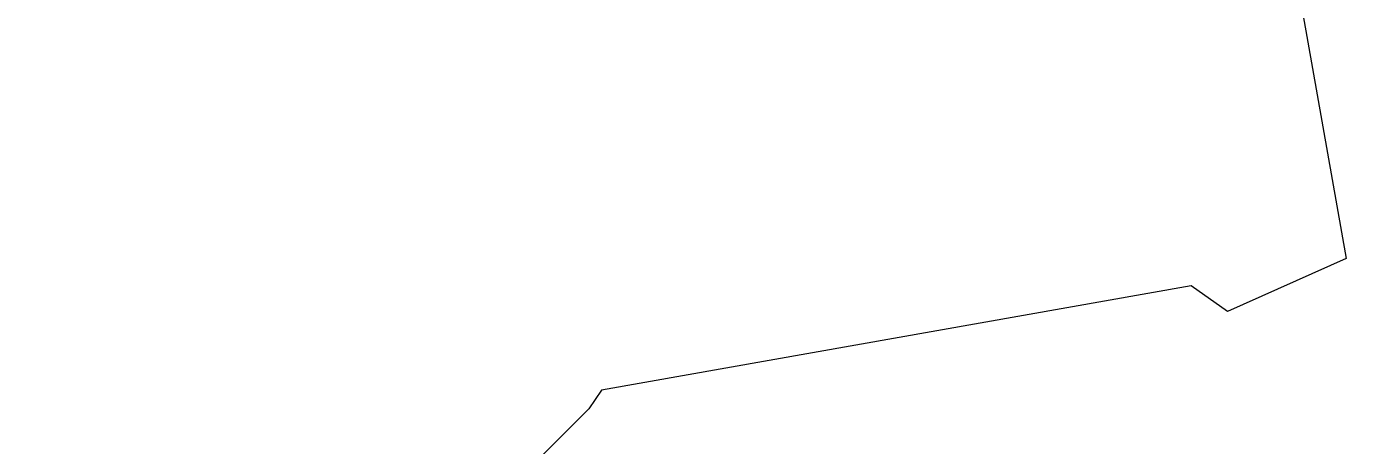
# Model space of a CAD drawing. Header units: millimetres. Extents: x -8417289 to 9420486, y 0 to 166066.
# Drawn here: x -194448.43 to -194438.06, y 106391.44 to 106394.68 of the extents above; entities that cross this region are included whole.
import ezdxf
from ezdxf import colors
from ezdxf.entities.mleader import LeaderData, LeaderLine
from ezdxf.math import Vec2, Vec3

# ---------------------------------------------------------------- set-up
doc = ezdxf.new("R2010")
doc.units = ezdxf.units.MM
doc.header["$MEASUREMENT"] = 0
doc.layers.get('0').update_dxf_attribs({"color": 250, "lineweight": 9})
for name, color, linetype, lineweight in [('_АР ТЕКСТ', 250, 'Continuous', 25), ('АР_Размеры', 175, 'Continuous', 9), ('АР_Сущ Несущая стена', 216, 'Continuous', 30)]:
    doc.layers.add(name, color=color, linetype=linetype, lineweight=lineweight)
doc.styles.add('ISOCPEUR', font='isocpeur.TTF')

# ---------------------------------------------------------------- blocks, each defined once
blk = doc.blocks.new('_DotSmall')
at = {"color": 0, "linetype": 'ByBlock', "const_width": 0.5}
blk.add_lwpolyline([(-0.0625, 0, 1), (0.0625, 0, 1)], format="xyb", close=True, dxfattribs=at)

msp = doc.modelspace()

# ---------------------------------------------------------------- linework, layer by layer
at = {"layer": 'АР_Размеры', "color": 5, "lineweight": 0, "ltscale": 100, "transparency": 33554687}
msp.add_lwpolyline([(-194458.391, 106363.185), (-194463.583, 106392.478), (-194462.793, 106393.609), (-194440.053, 106397.639), (-194438.923, 106396.849), (-194438.22, 106392.887), (-194439.138, 106392.477), (-194439.421, 106392.674), (-194443.983, 106391.866), (-194444.082, 106391.724), (-194446.185, 106389.618), (-194446.572, 106388.311), (-194445.53, 106382.429)], dxfattribs=at)
msp.add_lwpolyline([(-194458.391, 106363.185), (-194463.583, 106392.478), (-194462.793, 106393.609), (-194440.053, 106397.639), (-194438.923, 106396.849), (-194438.22, 106392.887), (-194439.138, 106392.477), (-194439.421, 106392.674), (-194443.983, 106391.866), (-194444.082, 106391.724), (-194446.185, 106389.618), (-194446.572, 106388.311), (-194445.53, 106382.429)], dxfattribs=at)
msp.add_lwpolyline([(-194458.391, 106363.185), (-194463.583, 106392.478), (-194462.793, 106393.609), (-194440.053, 106397.639), (-194438.923, 106396.849), (-194438.22, 106392.887), (-194439.138, 106392.477), (-194439.421, 106392.674), (-194443.983, 106391.866), (-194444.082, 106391.724), (-194446.185, 106389.618), (-194446.572, 106388.311), (-194445.53, 106382.429)], dxfattribs=at)
msp.add_lwpolyline([(-194458.391, 106363.185), (-194463.583, 106392.478), (-194462.793, 106393.609), (-194440.053, 106397.639), (-194438.923, 106396.849), (-194438.22, 106392.887), (-194439.138, 106392.477), (-194439.421, 106392.674), (-194443.983, 106391.866), (-194444.082, 106391.724), (-194446.185, 106389.618), (-194446.572, 106388.311), (-194445.53, 106382.429)], dxfattribs=at)
msp.add_lwpolyline([(-194458.391, 106363.185), (-194463.583, 106392.478), (-194462.793, 106393.609), (-194440.053, 106397.639), (-194438.923, 106396.849), (-194438.22, 106392.887), (-194439.138, 106392.477), (-194439.421, 106392.674), (-194443.983, 106391.866), (-194444.082, 106391.724), (-194446.185, 106389.618), (-194446.572, 106388.311), (-194445.53, 106382.429)], dxfattribs=at)
msp.add_lwpolyline([(-194458.391, 106363.185), (-194463.583, 106392.478), (-194462.793, 106393.609), (-194440.053, 106397.639), (-194438.923, 106396.849), (-194438.22, 106392.887), (-194439.138, 106392.477), (-194439.421, 106392.674), (-194443.983, 106391.866), (-194444.082, 106391.724), (-194446.185, 106389.618), (-194446.572, 106388.311), (-194445.53, 106382.429)], dxfattribs=at)
msp.add_lwpolyline([(-194458.391, 106363.185), (-194463.583, 106392.478), (-194462.793, 106393.609), (-194440.053, 106397.639), (-194438.923, 106396.849), (-194438.22, 106392.887), (-194439.138, 106392.477), (-194439.421, 106392.674), (-194443.983, 106391.866), (-194444.082, 106391.724), (-194446.185, 106389.618), (-194446.572, 106388.311), (-194445.53, 106382.429)], dxfattribs=at)
msp.add_lwpolyline([(-194458.391, 106363.185), (-194463.583, 106392.478), (-194462.793, 106393.609), (-194440.053, 106397.639), (-194438.923, 106396.849), (-194438.22, 106392.887), (-194439.138, 106392.477), (-194439.421, 106392.674), (-194443.983, 106391.866), (-194444.082, 106391.724), (-194446.185, 106389.618), (-194446.572, 106388.311), (-194445.53, 106382.429)], dxfattribs=at)
msp.add_lwpolyline([(-194458.391, 106363.185), (-194463.583, 106392.478), (-194462.793, 106393.609), (-194440.053, 106397.639), (-194438.923, 106396.849), (-194438.22, 106392.887), (-194439.138, 106392.477), (-194439.421, 106392.674), (-194443.983, 106391.866), (-194444.082, 106391.724), (-194446.185, 106389.618), (-194446.572, 106388.311), (-194445.53, 106382.429)], dxfattribs=at)
msp.add_lwpolyline([(-194458.391, 106363.185), (-194463.583, 106392.478), (-194462.793, 106393.609), (-194440.053, 106397.639), (-194438.923, 106396.849), (-194438.22, 106392.887), (-194439.138, 106392.477), (-194439.421, 106392.674), (-194443.983, 106391.866), (-194444.082, 106391.724), (-194446.185, 106389.618), (-194446.572, 106388.311), (-194445.53, 106382.429)], dxfattribs=at)
msp.add_lwpolyline([(-194458.391, 106363.185), (-194463.583, 106392.478), (-194462.793, 106393.609), (-194440.053, 106397.639), (-194438.923, 106396.849), (-194438.22, 106392.887), (-194439.138, 106392.477), (-194439.421, 106392.674), (-194443.983, 106391.866), (-194444.082, 106391.724), (-194446.185, 106389.618), (-194446.572, 106388.311), (-194445.53, 106382.429)], dxfattribs=at)
msp.add_lwpolyline([(-194458.391, 106363.185), (-194463.583, 106392.478), (-194462.793, 106393.609), (-194440.053, 106397.639), (-194438.923, 106396.849), (-194438.22, 106392.887), (-194439.138, 106392.477), (-194439.421, 106392.674), (-194443.983, 106391.866), (-194444.082, 106391.724), (-194446.185, 106389.618), (-194446.572, 106388.311), (-194445.53, 106382.429)], dxfattribs=at)
msp.add_lwpolyline([(-194458.391, 106363.185), (-194463.583, 106392.478), (-194462.793, 106393.609), (-194440.053, 106397.639), (-194438.923, 106396.849), (-194438.22, 106392.887), (-194439.138, 106392.477), (-194439.421, 106392.674), (-194443.983, 106391.866), (-194444.082, 106391.724), (-194446.185, 106389.618), (-194446.572, 106388.311), (-194445.53, 106382.429)], dxfattribs=at)
msp.add_lwpolyline([(-194458.391, 106363.185), (-194463.583, 106392.478), (-194462.793, 106393.609), (-194440.053, 106397.639), (-194438.923, 106396.849), (-194438.22, 106392.887), (-194439.138, 106392.477), (-194439.421, 106392.674), (-194443.983, 106391.866), (-194444.082, 106391.724), (-194446.185, 106389.618), (-194446.572, 106388.311), (-194445.53, 106382.429)], dxfattribs=at)
msp.add_lwpolyline([(-194458.391, 106363.185), (-194463.583, 106392.478), (-194462.793, 106393.609), (-194440.053, 106397.639), (-194438.923, 106396.849), (-194438.22, 106392.887), (-194439.138, 106392.477), (-194439.421, 106392.674), (-194443.983, 106391.866), (-194444.082, 106391.724), (-194446.185, 106389.618), (-194446.572, 106388.311), (-194445.53, 106382.429)], dxfattribs=at)
msp.add_lwpolyline([(-194458.391, 106363.185), (-194463.583, 106392.478), (-194462.793, 106393.609), (-194440.053, 106397.639), (-194438.923, 106396.849), (-194438.22, 106392.887), (-194439.138, 106392.477), (-194439.421, 106392.674), (-194443.983, 106391.866), (-194444.082, 106391.724), (-194446.185, 106389.618), (-194446.572, 106388.311), (-194445.53, 106382.429)], dxfattribs=at)
msp.add_lwpolyline([(-194458.391, 106363.185), (-194463.583, 106392.478), (-194462.793, 106393.609), (-194440.053, 106397.639), (-194438.923, 106396.849), (-194438.22, 106392.887), (-194439.138, 106392.477), (-194439.421, 106392.674), (-194443.983, 106391.866), (-194444.082, 106391.724), (-194446.185, 106389.618), (-194446.572, 106388.311), (-194445.53, 106382.429)], dxfattribs=at)
msp.add_lwpolyline([(-194458.391, 106363.185), (-194463.583, 106392.478), (-194462.793, 106393.609), (-194440.053, 106397.639), (-194438.923, 106396.849), (-194438.22, 106392.887), (-194439.138, 106392.477), (-194439.421, 106392.674), (-194443.983, 106391.866), (-194444.082, 106391.724), (-194446.185, 106389.618), (-194446.572, 106388.311), (-194445.53, 106382.429)], dxfattribs=at)
msp.add_lwpolyline([(-194458.391, 106363.185), (-194463.583, 106392.478), (-194462.793, 106393.609), (-194440.053, 106397.639), (-194438.923, 106396.849), (-194438.22, 106392.887), (-194439.138, 106392.477), (-194439.421, 106392.674), (-194443.983, 106391.866), (-194444.082, 106391.724), (-194446.185, 106389.618), (-194446.572, 106388.311), (-194445.53, 106382.429)], dxfattribs=at)
msp.add_lwpolyline([(-194458.391, 106363.185), (-194463.583, 106392.478), (-194462.793, 106393.609), (-194440.053, 106397.639), (-194438.923, 106396.849), (-194438.22, 106392.887), (-194439.138, 106392.477), (-194439.421, 106392.674), (-194443.983, 106391.866), (-194444.082, 106391.724), (-194446.185, 106389.618), (-194446.572, 106388.311), (-194445.53, 106382.429)], dxfattribs=at)
msp.add_lwpolyline([(-194458.391, 106363.185), (-194463.583, 106392.478), (-194462.793, 106393.609), (-194440.053, 106397.639), (-194438.923, 106396.849), (-194438.22, 106392.887), (-194439.138, 106392.477), (-194439.421, 106392.674), (-194443.983, 106391.866), (-194444.082, 106391.724), (-194446.185, 106389.618), (-194446.572, 106388.311), (-194445.53, 106382.429)], dxfattribs=at)
msp.add_lwpolyline([(-194458.391, 106363.185), (-194463.583, 106392.478), (-194462.793, 106393.609), (-194440.053, 106397.639), (-194438.923, 106396.849), (-194438.22, 106392.887), (-194439.138, 106392.477), (-194439.421, 106392.674), (-194443.983, 106391.866), (-194444.082, 106391.724), (-194446.185, 106389.618), (-194446.572, 106388.311), (-194445.53, 106382.429)], dxfattribs=at)
msp.add_lwpolyline([(-194458.391, 106363.185), (-194463.583, 106392.478), (-194462.793, 106393.609), (-194440.053, 106397.639), (-194438.923, 106396.849), (-194438.22, 106392.887), (-194439.138, 106392.477), (-194439.421, 106392.674), (-194443.983, 106391.866), (-194444.082, 106391.724), (-194446.185, 106389.618), (-194446.572, 106388.311), (-194445.53, 106382.429)], dxfattribs=at)
msp.add_lwpolyline([(-194458.391, 106363.185), (-194463.583, 106392.478), (-194462.793, 106393.609), (-194440.053, 106397.639), (-194438.923, 106396.849), (-194438.22, 106392.887), (-194439.138, 106392.477), (-194439.421, 106392.674), (-194443.983, 106391.866), (-194444.082, 106391.724), (-194446.185, 106389.618), (-194446.572, 106388.311), (-194445.53, 106382.429)], dxfattribs=at)
msp.add_lwpolyline([(-194458.391, 106363.185), (-194463.583, 106392.478), (-194462.793, 106393.609), (-194440.053, 106397.639), (-194438.923, 106396.849), (-194438.22, 106392.887), (-194439.138, 106392.477), (-194439.421, 106392.674), (-194443.983, 106391.866), (-194444.082, 106391.724), (-194446.185, 106389.618), (-194446.572, 106388.311), (-194445.53, 106382.429)], dxfattribs=at)
msp.add_lwpolyline([(-194458.391, 106363.185), (-194463.583, 106392.478), (-194462.793, 106393.609), (-194440.053, 106397.639), (-194438.923, 106396.849), (-194438.22, 106392.887), (-194439.138, 106392.477), (-194439.421, 106392.674), (-194443.983, 106391.866), (-194444.082, 106391.724), (-194446.185, 106389.618), (-194446.572, 106388.311), (-194445.53, 106382.429)], dxfattribs=at)
msp.add_lwpolyline([(-194458.391, 106363.185), (-194463.583, 106392.478), (-194462.793, 106393.609), (-194440.053, 106397.639), (-194438.923, 106396.849), (-194438.22, 106392.887), (-194439.138, 106392.477), (-194439.421, 106392.674), (-194443.983, 106391.866), (-194444.082, 106391.724), (-194446.185, 106389.618), (-194446.572, 106388.311), (-194445.53, 106382.429)], dxfattribs=at)
msp.add_lwpolyline([(-194458.391, 106363.185), (-194463.583, 106392.478), (-194462.793, 106393.609), (-194440.053, 106397.639), (-194438.923, 106396.849), (-194438.22, 106392.887), (-194439.138, 106392.477), (-194439.421, 106392.674), (-194443.983, 106391.866), (-194444.082, 106391.724), (-194446.185, 106389.618), (-194446.572, 106388.311), (-194445.53, 106382.429)], dxfattribs=at)
msp.add_lwpolyline([(-194458.391, 106363.185), (-194463.583, 106392.478), (-194462.793, 106393.609), (-194440.053, 106397.639), (-194438.923, 106396.849), (-194438.22, 106392.887), (-194439.138, 106392.477), (-194439.421, 106392.674), (-194443.983, 106391.866), (-194444.082, 106391.724), (-194446.185, 106389.618), (-194446.572, 106388.311), (-194445.53, 106382.429)], dxfattribs=at)
msp.add_lwpolyline([(-194458.391, 106363.185), (-194463.583, 106392.478), (-194462.793, 106393.609), (-194440.053, 106397.639), (-194438.923, 106396.849), (-194438.22, 106392.887), (-194439.138, 106392.477), (-194439.421, 106392.674), (-194443.983, 106391.866), (-194444.082, 106391.724), (-194446.185, 106389.618), (-194446.572, 106388.311), (-194445.53, 106382.429)], dxfattribs=at)
msp.add_lwpolyline([(-194458.391, 106363.185), (-194463.583, 106392.478), (-194462.793, 106393.609), (-194440.053, 106397.639), (-194438.923, 106396.849), (-194438.22, 106392.887), (-194439.138, 106392.477), (-194439.421, 106392.674), (-194443.983, 106391.866), (-194444.082, 106391.724), (-194446.185, 106389.618), (-194446.572, 106388.311), (-194445.53, 106382.429)], dxfattribs=at)
msp.add_lwpolyline([(-194458.391, 106363.185), (-194463.583, 106392.478), (-194462.793, 106393.609), (-194440.053, 106397.639), (-194438.923, 106396.849), (-194438.22, 106392.887), (-194439.138, 106392.477), (-194439.421, 106392.674), (-194443.983, 106391.866), (-194444.082, 106391.724), (-194446.185, 106389.618), (-194446.572, 106388.311), (-194445.53, 106382.429)], dxfattribs=at)
msp.add_lwpolyline([(-194458.391, 106363.185), (-194463.583, 106392.478), (-194462.793, 106393.609), (-194440.053, 106397.639), (-194438.923, 106396.849), (-194438.22, 106392.887), (-194439.138, 106392.477), (-194439.421, 106392.674), (-194443.983, 106391.866), (-194444.082, 106391.724), (-194446.185, 106389.618), (-194446.572, 106388.311), (-194445.53, 106382.429)], dxfattribs=at)
msp.add_lwpolyline([(-194458.391, 106363.185), (-194463.583, 106392.478), (-194462.793, 106393.609), (-194440.053, 106397.639), (-194438.923, 106396.849), (-194438.22, 106392.887), (-194439.138, 106392.477), (-194439.421, 106392.674), (-194443.983, 106391.866), (-194444.082, 106391.724), (-194446.185, 106389.618), (-194446.572, 106388.311), (-194445.53, 106382.429)], dxfattribs=at)
msp.add_lwpolyline([(-194458.391, 106363.185), (-194463.583, 106392.478), (-194462.793, 106393.609), (-194440.053, 106397.639), (-194438.923, 106396.849), (-194438.22, 106392.887), (-194439.138, 106392.477), (-194439.421, 106392.674), (-194443.983, 106391.866), (-194444.082, 106391.724), (-194446.185, 106389.618), (-194446.572, 106388.311), (-194445.53, 106382.429)], dxfattribs=at)
msp.add_lwpolyline([(-194458.391, 106363.185), (-194463.583, 106392.478), (-194462.793, 106393.609), (-194440.053, 106397.639), (-194438.923, 106396.849), (-194438.22, 106392.887), (-194439.138, 106392.477), (-194439.421, 106392.674), (-194443.983, 106391.866), (-194444.082, 106391.724), (-194446.185, 106389.618), (-194446.572, 106388.311), (-194445.53, 106382.429)], dxfattribs=at)
msp.add_lwpolyline([(-194458.391, 106363.185), (-194463.583, 106392.478), (-194462.793, 106393.609), (-194440.053, 106397.639), (-194438.923, 106396.849), (-194438.22, 106392.887), (-194439.138, 106392.477), (-194439.421, 106392.674), (-194443.983, 106391.866), (-194444.082, 106391.724), (-194446.185, 106389.618), (-194446.572, 106388.311), (-194445.53, 106382.429)], dxfattribs=at)
msp.add_lwpolyline([(-194458.391, 106363.185), (-194463.583, 106392.478), (-194462.793, 106393.609), (-194440.053, 106397.639), (-194438.923, 106396.849), (-194438.22, 106392.887), (-194439.138, 106392.477), (-194439.421, 106392.674), (-194443.983, 106391.866), (-194444.082, 106391.724), (-194446.185, 106389.618), (-194446.572, 106388.311), (-194445.53, 106382.429)], dxfattribs=at)
msp.add_lwpolyline([(-194458.391, 106363.185), (-194463.583, 106392.478), (-194462.793, 106393.609), (-194440.053, 106397.639), (-194438.923, 106396.849), (-194438.22, 106392.887), (-194439.138, 106392.477), (-194439.421, 106392.674), (-194443.983, 106391.866), (-194444.082, 106391.724), (-194446.185, 106389.618), (-194446.572, 106388.311), (-194445.53, 106382.429)], dxfattribs=at)
msp.add_lwpolyline([(-194458.391, 106363.185), (-194463.583, 106392.478), (-194462.793, 106393.609), (-194440.053, 106397.639), (-194438.923, 106396.849), (-194438.22, 106392.887), (-194439.138, 106392.477), (-194439.421, 106392.674), (-194443.983, 106391.866), (-194444.082, 106391.724), (-194446.185, 106389.618), (-194446.572, 106388.311), (-194445.53, 106382.429)], dxfattribs=at)
msp.add_lwpolyline([(-194458.391, 106363.185), (-194463.583, 106392.478), (-194462.793, 106393.609), (-194440.053, 106397.639), (-194438.923, 106396.849), (-194438.22, 106392.887), (-194439.138, 106392.477), (-194439.421, 106392.674), (-194443.983, 106391.866), (-194444.082, 106391.724), (-194446.185, 106389.618), (-194446.572, 106388.311), (-194445.53, 106382.429)], dxfattribs=at)
msp.add_lwpolyline([(-194458.391, 106363.185), (-194463.583, 106392.478), (-194462.793, 106393.609), (-194440.053, 106397.639), (-194438.923, 106396.849), (-194438.22, 106392.887), (-194439.138, 106392.477), (-194439.421, 106392.674), (-194443.983, 106391.866), (-194444.082, 106391.724), (-194446.185, 106389.618), (-194446.572, 106388.311), (-194445.53, 106382.429)], dxfattribs=at)
msp.add_lwpolyline([(-194458.391, 106363.185), (-194463.583, 106392.478), (-194462.793, 106393.609), (-194440.053, 106397.639), (-194438.923, 106396.849), (-194438.22, 106392.887), (-194439.138, 106392.477), (-194439.421, 106392.674), (-194443.983, 106391.866), (-194444.082, 106391.724), (-194446.185, 106389.618), (-194446.572, 106388.311), (-194445.53, 106382.429)], dxfattribs=at)
msp.add_lwpolyline([(-194458.391, 106363.185), (-194463.583, 106392.478), (-194462.793, 106393.609), (-194440.053, 106397.639), (-194438.923, 106396.849), (-194438.22, 106392.887), (-194439.138, 106392.477), (-194439.421, 106392.674), (-194443.983, 106391.866), (-194444.082, 106391.724), (-194446.185, 106389.618), (-194446.572, 106388.311), (-194445.53, 106382.429)], dxfattribs=at)
msp.add_lwpolyline([(-194458.391, 106363.185), (-194463.583, 106392.478), (-194462.793, 106393.609), (-194440.053, 106397.639), (-194438.923, 106396.849), (-194438.22, 106392.887), (-194439.138, 106392.477), (-194439.421, 106392.674), (-194443.983, 106391.866), (-194444.082, 106391.724), (-194446.185, 106389.618), (-194446.572, 106388.311), (-194445.53, 106382.429)], dxfattribs=at)
msp.add_lwpolyline([(-194458.391, 106363.185), (-194463.583, 106392.478), (-194462.793, 106393.609), (-194440.053, 106397.639), (-194438.923, 106396.849), (-194438.22, 106392.887), (-194439.138, 106392.477), (-194439.421, 106392.674), (-194443.983, 106391.866), (-194444.082, 106391.724), (-194446.185, 106389.618), (-194446.572, 106388.311), (-194445.53, 106382.429)], dxfattribs=at)
msp.add_lwpolyline([(-194458.391, 106363.185), (-194463.583, 106392.478), (-194462.793, 106393.609), (-194440.053, 106397.639), (-194438.923, 106396.849), (-194438.22, 106392.887), (-194439.138, 106392.477), (-194439.421, 106392.674), (-194443.983, 106391.866), (-194444.082, 106391.724), (-194446.185, 106389.618), (-194446.572, 106388.311), (-194445.53, 106382.429)], dxfattribs=at)
msp.add_lwpolyline([(-194458.391, 106363.185), (-194463.583, 106392.478), (-194462.793, 106393.609), (-194440.053, 106397.639), (-194438.923, 106396.849), (-194438.22, 106392.887), (-194439.138, 106392.477), (-194439.421, 106392.674), (-194443.983, 106391.866), (-194444.082, 106391.724), (-194446.185, 106389.618), (-194446.572, 106388.311), (-194445.53, 106382.429)], dxfattribs=at)
msp.add_lwpolyline([(-194458.391, 106363.185), (-194463.583, 106392.478), (-194462.793, 106393.609), (-194440.053, 106397.639), (-194438.923, 106396.849), (-194438.22, 106392.887), (-194439.138, 106392.477), (-194439.421, 106392.674), (-194443.983, 106391.866), (-194444.082, 106391.724), (-194446.185, 106389.618), (-194446.572, 106388.311), (-194445.53, 106382.429)], dxfattribs=at)
msp.add_lwpolyline([(-194458.391, 106363.185), (-194463.583, 106392.478), (-194462.793, 106393.609), (-194440.053, 106397.639), (-194438.923, 106396.849), (-194438.22, 106392.887), (-194439.138, 106392.477), (-194439.421, 106392.674), (-194443.983, 106391.866), (-194444.082, 106391.724), (-194446.185, 106389.618), (-194446.572, 106388.311), (-194445.53, 106382.429)], dxfattribs=at)
msp.add_lwpolyline([(-194458.391, 106363.185), (-194463.583, 106392.478), (-194462.793, 106393.609), (-194440.053, 106397.639), (-194438.923, 106396.849), (-194438.22, 106392.887), (-194439.138, 106392.477), (-194439.421, 106392.674), (-194443.983, 106391.866), (-194444.082, 106391.724), (-194446.185, 106389.618), (-194446.572, 106388.311), (-194445.53, 106382.429)], dxfattribs=at)
msp.add_lwpolyline([(-194458.391, 106363.185), (-194463.583, 106392.478), (-194462.793, 106393.609), (-194440.053, 106397.639), (-194438.923, 106396.849), (-194438.22, 106392.887), (-194439.138, 106392.477), (-194439.421, 106392.674), (-194443.983, 106391.866), (-194444.082, 106391.724), (-194446.185, 106389.618), (-194446.572, 106388.311), (-194445.53, 106382.429)], dxfattribs=at)
msp.add_lwpolyline([(-194458.391, 106363.185), (-194463.583, 106392.478), (-194462.793, 106393.609), (-194440.053, 106397.639), (-194438.923, 106396.849), (-194438.22, 106392.887), (-194439.138, 106392.477), (-194439.421, 106392.674), (-194443.983, 106391.866), (-194444.082, 106391.724), (-194446.185, 106389.618), (-194446.572, 106388.311), (-194445.53, 106382.429)], dxfattribs=at)
msp.add_lwpolyline([(-194458.391, 106363.185), (-194463.583, 106392.478), (-194462.793, 106393.609), (-194440.053, 106397.639), (-194438.923, 106396.849), (-194438.22, 106392.887), (-194439.138, 106392.477), (-194439.421, 106392.674), (-194443.983, 106391.866), (-194444.082, 106391.724), (-194446.185, 106389.618), (-194446.572, 106388.311), (-194445.53, 106382.429)], dxfattribs=at)
msp.add_lwpolyline([(-194458.391, 106363.185), (-194463.583, 106392.478), (-194462.793, 106393.609), (-194440.053, 106397.639), (-194438.923, 106396.849), (-194438.22, 106392.887), (-194439.138, 106392.477), (-194439.421, 106392.674), (-194443.983, 106391.866), (-194444.082, 106391.724), (-194446.185, 106389.618), (-194446.572, 106388.311), (-194445.53, 106382.429)], dxfattribs=at)
msp.add_lwpolyline([(-194458.391, 106363.185), (-194463.583, 106392.478), (-194462.793, 106393.609), (-194440.053, 106397.639), (-194438.923, 106396.849), (-194438.22, 106392.887), (-194439.138, 106392.477), (-194439.421, 106392.674), (-194443.983, 106391.866), (-194444.082, 106391.724), (-194446.185, 106389.618), (-194446.572, 106388.311), (-194445.53, 106382.429)], dxfattribs=at)
msp.add_lwpolyline([(-194458.391, 106363.185), (-194463.583, 106392.478), (-194462.793, 106393.609), (-194440.053, 106397.639), (-194438.923, 106396.849), (-194438.22, 106392.887), (-194439.138, 106392.477), (-194439.421, 106392.674), (-194443.983, 106391.866), (-194444.082, 106391.724), (-194446.185, 106389.618), (-194446.572, 106388.311), (-194445.53, 106382.429)], dxfattribs=at)
msp.add_lwpolyline([(-194458.391, 106363.185), (-194463.583, 106392.478), (-194462.793, 106393.609), (-194440.053, 106397.639), (-194438.923, 106396.849), (-194438.22, 106392.887), (-194439.138, 106392.477), (-194439.421, 106392.674), (-194443.983, 106391.866), (-194444.082, 106391.724), (-194446.185, 106389.618), (-194446.572, 106388.311), (-194445.53, 106382.429)], dxfattribs=at)
msp.add_lwpolyline([(-194458.391, 106363.185), (-194463.583, 106392.478), (-194462.793, 106393.609), (-194440.053, 106397.639), (-194438.923, 106396.849), (-194438.22, 106392.887), (-194439.138, 106392.477), (-194439.421, 106392.674), (-194443.983, 106391.866), (-194444.082, 106391.724), (-194446.185, 106389.618), (-194446.572, 106388.311), (-194445.53, 106382.429)], dxfattribs=at)
msp.add_lwpolyline([(-194458.391, 106363.185), (-194463.583, 106392.478), (-194462.793, 106393.609), (-194440.053, 106397.639), (-194438.923, 106396.849), (-194438.22, 106392.887), (-194439.138, 106392.477), (-194439.421, 106392.674), (-194443.983, 106391.866), (-194444.082, 106391.724), (-194446.185, 106389.618), (-194446.572, 106388.311), (-194445.53, 106382.429)], dxfattribs=at)
msp.add_lwpolyline([(-194458.391, 106363.185), (-194463.583, 106392.478), (-194462.793, 106393.609), (-194440.053, 106397.639), (-194438.923, 106396.849), (-194438.22, 106392.887), (-194439.138, 106392.477), (-194439.421, 106392.674), (-194443.983, 106391.866), (-194444.082, 106391.724), (-194446.185, 106389.618), (-194446.572, 106388.311), (-194445.53, 106382.429)], dxfattribs=at)
msp.add_lwpolyline([(-194458.391, 106363.185), (-194463.583, 106392.478), (-194462.793, 106393.609), (-194440.053, 106397.639), (-194438.923, 106396.849), (-194438.22, 106392.887), (-194439.138, 106392.477), (-194439.421, 106392.674), (-194443.983, 106391.866), (-194444.082, 106391.724), (-194446.185, 106389.618), (-194446.572, 106388.311), (-194445.53, 106382.429)], dxfattribs=at)
msp.add_lwpolyline([(-194458.391, 106363.185), (-194463.583, 106392.478), (-194462.793, 106393.609), (-194440.053, 106397.639), (-194438.923, 106396.849), (-194438.22, 106392.887), (-194439.138, 106392.477), (-194439.421, 106392.674), (-194443.983, 106391.866), (-194444.082, 106391.724), (-194446.185, 106389.618), (-194446.572, 106388.311), (-194445.53, 106382.429)], dxfattribs=at)
msp.add_lwpolyline([(-194458.391, 106363.185), (-194463.583, 106392.478), (-194462.793, 106393.609), (-194440.053, 106397.639), (-194438.923, 106396.849), (-194438.22, 106392.887), (-194439.138, 106392.477), (-194439.421, 106392.674), (-194443.983, 106391.866), (-194444.082, 106391.724), (-194446.185, 106389.618), (-194446.572, 106388.311), (-194445.53, 106382.429)], dxfattribs=at)
msp.add_lwpolyline([(-194458.391, 106363.185), (-194463.583, 106392.478), (-194462.793, 106393.609), (-194440.053, 106397.639), (-194438.923, 106396.849), (-194438.22, 106392.887), (-194439.138, 106392.477), (-194439.421, 106392.674), (-194443.983, 106391.866), (-194444.082, 106391.724), (-194446.185, 106389.618), (-194446.572, 106388.311), (-194445.53, 106382.429)], dxfattribs=at)
msp.add_lwpolyline([(-194458.391, 106363.185), (-194463.583, 106392.478), (-194462.793, 106393.609), (-194440.053, 106397.639), (-194438.923, 106396.849), (-194438.22, 106392.887), (-194439.138, 106392.477), (-194439.421, 106392.674), (-194443.983, 106391.866), (-194444.082, 106391.724), (-194446.185, 106389.618), (-194446.572, 106388.311), (-194445.53, 106382.429)], dxfattribs=at)
msp.add_lwpolyline([(-194458.391, 106363.185), (-194463.583, 106392.478), (-194462.793, 106393.609), (-194440.053, 106397.639), (-194438.923, 106396.849), (-194438.22, 106392.887), (-194439.138, 106392.477), (-194439.421, 106392.674), (-194443.983, 106391.866), (-194444.082, 106391.724), (-194446.185, 106389.618), (-194446.572, 106388.311), (-194445.53, 106382.429)], dxfattribs=at)
msp.add_lwpolyline([(-194458.391, 106363.185), (-194463.583, 106392.478), (-194462.793, 106393.609), (-194440.053, 106397.639), (-194438.923, 106396.849), (-194438.22, 106392.887), (-194439.138, 106392.477), (-194439.421, 106392.674), (-194443.983, 106391.866), (-194444.082, 106391.724), (-194446.185, 106389.618), (-194446.572, 106388.311), (-194445.53, 106382.429)], dxfattribs=at)
msp.add_lwpolyline([(-194458.391, 106363.185), (-194463.583, 106392.478), (-194462.793, 106393.609), (-194440.053, 106397.639), (-194438.923, 106396.849), (-194438.22, 106392.887), (-194439.138, 106392.477), (-194439.421, 106392.674), (-194443.983, 106391.866), (-194444.082, 106391.724), (-194446.185, 106389.618), (-194446.572, 106388.311), (-194445.53, 106382.429)], dxfattribs=at)
msp.add_lwpolyline([(-194458.391, 106363.185), (-194463.583, 106392.478), (-194462.793, 106393.609), (-194440.053, 106397.639), (-194438.923, 106396.849), (-194438.22, 106392.887), (-194439.138, 106392.477), (-194439.421, 106392.674), (-194443.983, 106391.866), (-194444.082, 106391.724), (-194446.185, 106389.618), (-194446.572, 106388.311), (-194445.53, 106382.429)], dxfattribs=at)
msp.add_lwpolyline([(-194458.391, 106363.185), (-194463.583, 106392.478), (-194462.793, 106393.609), (-194440.053, 106397.639), (-194438.923, 106396.849), (-194438.22, 106392.887), (-194439.138, 106392.477), (-194439.421, 106392.674), (-194443.983, 106391.866), (-194444.082, 106391.724), (-194446.185, 106389.618), (-194446.572, 106388.311), (-194445.53, 106382.429)], dxfattribs=at)
msp.add_lwpolyline([(-194458.391, 106363.185), (-194463.583, 106392.478), (-194462.793, 106393.609), (-194440.053, 106397.639), (-194438.923, 106396.849), (-194438.22, 106392.887), (-194439.138, 106392.477), (-194439.421, 106392.674), (-194443.983, 106391.866), (-194444.082, 106391.724), (-194446.185, 106389.618), (-194446.572, 106388.311), (-194445.53, 106382.429)], dxfattribs=at)
msp.add_lwpolyline([(-194458.391, 106363.185), (-194463.583, 106392.478), (-194462.793, 106393.609), (-194440.053, 106397.639), (-194438.923, 106396.849), (-194438.22, 106392.887), (-194439.138, 106392.477), (-194439.421, 106392.674), (-194443.983, 106391.866), (-194444.082, 106391.724), (-194446.185, 106389.618), (-194446.572, 106388.311), (-194445.53, 106382.429)], dxfattribs=at)
msp.add_lwpolyline([(-194458.391, 106363.185), (-194463.583, 106392.478), (-194462.793, 106393.609), (-194440.053, 106397.639), (-194438.923, 106396.849), (-194438.22, 106392.887), (-194439.138, 106392.477), (-194439.421, 106392.674), (-194443.983, 106391.866), (-194444.082, 106391.724), (-194446.185, 106389.618), (-194446.572, 106388.311), (-194445.53, 106382.429)], dxfattribs=at)
msp.add_lwpolyline([(-194458.391, 106363.185), (-194463.583, 106392.478), (-194462.793, 106393.609), (-194440.053, 106397.639), (-194438.923, 106396.849), (-194438.22, 106392.887), (-194439.138, 106392.477), (-194439.421, 106392.674), (-194443.983, 106391.866), (-194444.082, 106391.724), (-194446.185, 106389.618), (-194446.572, 106388.311), (-194445.53, 106382.429)], dxfattribs=at)
msp.add_lwpolyline([(-194458.391, 106363.185), (-194463.583, 106392.478), (-194462.793, 106393.609), (-194440.053, 106397.639), (-194438.923, 106396.849), (-194438.22, 106392.887), (-194439.138, 106392.477), (-194439.421, 106392.674), (-194443.983, 106391.866), (-194444.082, 106391.724), (-194446.185, 106389.618), (-194446.572, 106388.311), (-194445.53, 106382.429)], dxfattribs=at)
msp.add_lwpolyline([(-194458.391, 106363.185), (-194463.583, 106392.478), (-194462.793, 106393.609), (-194440.053, 106397.639), (-194438.923, 106396.849), (-194438.22, 106392.887), (-194439.138, 106392.477), (-194439.421, 106392.674), (-194443.983, 106391.866), (-194444.082, 106391.724), (-194446.185, 106389.618), (-194446.572, 106388.311), (-194445.53, 106382.429)], dxfattribs=at)
msp.add_lwpolyline([(-194458.391, 106363.185), (-194463.583, 106392.478), (-194462.793, 106393.609), (-194440.053, 106397.639), (-194438.923, 106396.849), (-194438.22, 106392.887), (-194439.138, 106392.477), (-194439.421, 106392.674), (-194443.983, 106391.866), (-194444.082, 106391.724), (-194446.185, 106389.618), (-194446.572, 106388.311), (-194445.53, 106382.429)], dxfattribs=at)
msp.add_lwpolyline([(-194458.391, 106363.185), (-194463.583, 106392.478), (-194462.793, 106393.609), (-194440.053, 106397.639), (-194438.923, 106396.849), (-194438.22, 106392.887), (-194439.138, 106392.477), (-194439.421, 106392.674), (-194443.983, 106391.866), (-194444.082, 106391.724), (-194446.185, 106389.618), (-194446.572, 106388.311), (-194445.53, 106382.429)], dxfattribs=at)
msp.add_lwpolyline([(-194458.391, 106363.185), (-194463.583, 106392.478), (-194462.793, 106393.609), (-194440.053, 106397.639), (-194438.923, 106396.849), (-194438.22, 106392.887), (-194439.138, 106392.477), (-194439.421, 106392.674), (-194443.983, 106391.866), (-194444.082, 106391.724), (-194446.185, 106389.618), (-194446.572, 106388.311), (-194445.53, 106382.429)], dxfattribs=at)
msp.add_lwpolyline([(-194458.391, 106363.185), (-194463.583, 106392.478), (-194462.793, 106393.609), (-194440.053, 106397.639), (-194438.923, 106396.849), (-194438.22, 106392.887), (-194439.138, 106392.477), (-194439.421, 106392.674), (-194443.983, 106391.866), (-194444.082, 106391.724), (-194446.185, 106389.618), (-194446.572, 106388.311), (-194445.53, 106382.429)], dxfattribs=at)
msp.add_lwpolyline([(-194458.391, 106363.185), (-194463.583, 106392.478), (-194462.793, 106393.609), (-194440.053, 106397.639), (-194438.923, 106396.849), (-194438.22, 106392.887), (-194439.138, 106392.477), (-194439.421, 106392.674), (-194443.983, 106391.866), (-194444.082, 106391.724), (-194446.185, 106389.618), (-194446.572, 106388.311), (-194445.53, 106382.429)], dxfattribs=at)
msp.add_lwpolyline([(-194458.391, 106363.185), (-194463.583, 106392.478), (-194462.793, 106393.609), (-194440.053, 106397.639), (-194438.923, 106396.849), (-194438.22, 106392.887), (-194439.138, 106392.477), (-194439.421, 106392.674), (-194443.983, 106391.866), (-194444.082, 106391.724), (-194446.185, 106389.618), (-194446.572, 106388.311), (-194445.53, 106382.429)], dxfattribs=at)
msp.add_lwpolyline([(-194458.391, 106363.185), (-194463.583, 106392.478), (-194462.793, 106393.609), (-194440.053, 106397.639), (-194438.923, 106396.849), (-194438.22, 106392.887), (-194439.138, 106392.477), (-194439.421, 106392.674), (-194443.983, 106391.866), (-194444.082, 106391.724), (-194446.185, 106389.618), (-194446.572, 106388.311), (-194445.53, 106382.429)], dxfattribs=at)
msp.add_lwpolyline([(-194458.391, 106363.185), (-194463.583, 106392.478), (-194462.793, 106393.609), (-194440.053, 106397.639), (-194438.923, 106396.849), (-194438.22, 106392.887), (-194439.138, 106392.477), (-194439.421, 106392.674), (-194443.983, 106391.866), (-194444.082, 106391.724), (-194446.185, 106389.618), (-194446.572, 106388.311), (-194445.53, 106382.429)], dxfattribs=at)
msp.add_lwpolyline([(-194458.391, 106363.185), (-194463.583, 106392.478), (-194462.793, 106393.609), (-194440.053, 106397.639), (-194438.923, 106396.849), (-194438.22, 106392.887), (-194439.138, 106392.477), (-194439.421, 106392.674), (-194443.983, 106391.866), (-194444.082, 106391.724), (-194446.185, 106389.618), (-194446.572, 106388.311), (-194445.53, 106382.429)], dxfattribs=at)
msp.add_lwpolyline([(-194458.391, 106363.185), (-194463.583, 106392.478), (-194462.793, 106393.609), (-194440.053, 106397.639), (-194438.923, 106396.849), (-194438.22, 106392.887), (-194439.138, 106392.477), (-194439.421, 106392.674), (-194443.983, 106391.866), (-194444.082, 106391.724), (-194446.185, 106389.618), (-194446.572, 106388.311), (-194445.53, 106382.429)], dxfattribs=at)
msp.add_lwpolyline([(-194458.391, 106363.185), (-194463.583, 106392.478), (-194462.793, 106393.609), (-194440.053, 106397.639), (-194438.923, 106396.849), (-194438.22, 106392.887), (-194439.138, 106392.477), (-194439.421, 106392.674), (-194443.983, 106391.866), (-194444.082, 106391.724), (-194446.185, 106389.618), (-194446.572, 106388.311), (-194445.53, 106382.429)], dxfattribs=at)
msp.add_lwpolyline([(-194458.391, 106363.185), (-194463.583, 106392.478), (-194462.793, 106393.609), (-194440.053, 106397.639), (-194438.923, 106396.849), (-194438.22, 106392.887), (-194439.138, 106392.477), (-194439.421, 106392.674), (-194443.983, 106391.866), (-194444.082, 106391.724), (-194446.185, 106389.618), (-194446.572, 106388.311), (-194445.53, 106382.429)], dxfattribs=at)
msp.add_lwpolyline([(-194458.391, 106363.185), (-194463.583, 106392.478), (-194462.793, 106393.609), (-194440.053, 106397.639), (-194438.923, 106396.849), (-194438.22, 106392.887), (-194439.138, 106392.477), (-194439.421, 106392.674), (-194443.983, 106391.866), (-194444.082, 106391.724), (-194446.185, 106389.618), (-194446.572, 106388.311), (-194445.53, 106382.429)], dxfattribs=at)
msp.add_lwpolyline([(-194458.391, 106363.185), (-194463.583, 106392.478), (-194462.793, 106393.609), (-194440.053, 106397.639), (-194438.923, 106396.849), (-194438.22, 106392.887), (-194439.138, 106392.477), (-194439.421, 106392.674), (-194443.983, 106391.866), (-194444.082, 106391.724), (-194446.185, 106389.618), (-194446.572, 106388.311), (-194445.53, 106382.429)], dxfattribs=at)
msp.add_lwpolyline([(-194458.391, 106363.185), (-194463.583, 106392.478), (-194462.793, 106393.609), (-194440.053, 106397.639), (-194438.923, 106396.849), (-194438.22, 106392.887), (-194439.138, 106392.477), (-194439.421, 106392.674), (-194443.983, 106391.866), (-194444.082, 106391.724), (-194446.185, 106389.618), (-194446.572, 106388.311), (-194445.53, 106382.429)], dxfattribs=at)
msp.add_lwpolyline([(-194458.391, 106363.185), (-194463.583, 106392.478), (-194462.793, 106393.609), (-194440.053, 106397.639), (-194438.923, 106396.849), (-194438.22, 106392.887), (-194439.138, 106392.477), (-194439.421, 106392.674), (-194443.983, 106391.866), (-194444.082, 106391.724), (-194446.185, 106389.618), (-194446.572, 106388.311), (-194445.53, 106382.429)], dxfattribs=at)
msp.add_lwpolyline([(-194458.391, 106363.185), (-194463.583, 106392.478), (-194462.793, 106393.609), (-194440.053, 106397.639), (-194438.923, 106396.849), (-194438.22, 106392.887), (-194439.138, 106392.477), (-194439.421, 106392.674), (-194443.983, 106391.866), (-194444.082, 106391.724), (-194446.185, 106389.618), (-194446.572, 106388.311), (-194445.53, 106382.429)], dxfattribs=at)
msp.add_lwpolyline([(-194458.391, 106363.185), (-194463.583, 106392.478), (-194462.793, 106393.609), (-194440.053, 106397.639), (-194438.923, 106396.849), (-194438.22, 106392.887), (-194439.138, 106392.477), (-194439.421, 106392.674), (-194443.983, 106391.866), (-194444.082, 106391.724), (-194446.185, 106389.618), (-194446.572, 106388.311), (-194445.53, 106382.429)], dxfattribs=at)
msp.add_lwpolyline([(-194458.391, 106363.185), (-194463.583, 106392.478), (-194462.793, 106393.609), (-194440.053, 106397.639), (-194438.923, 106396.849), (-194438.22, 106392.887), (-194439.138, 106392.477), (-194439.421, 106392.674), (-194443.983, 106391.866), (-194444.082, 106391.724), (-194446.185, 106389.618), (-194446.572, 106388.311), (-194445.53, 106382.429)], dxfattribs=at)
msp.add_lwpolyline([(-194458.391, 106363.185), (-194463.583, 106392.478), (-194462.793, 106393.609), (-194440.053, 106397.639), (-194438.923, 106396.849), (-194438.22, 106392.887), (-194439.138, 106392.477), (-194439.421, 106392.674), (-194443.983, 106391.866), (-194444.082, 106391.724), (-194446.185, 106389.618), (-194446.572, 106388.311), (-194445.53, 106382.429)], dxfattribs=at)
msp.add_lwpolyline([(-194458.391, 106363.185), (-194463.583, 106392.478), (-194462.793, 106393.609), (-194440.053, 106397.639), (-194438.923, 106396.849), (-194438.22, 106392.887), (-194439.138, 106392.477), (-194439.421, 106392.674), (-194443.983, 106391.866), (-194444.082, 106391.724), (-194446.185, 106389.618), (-194446.572, 106388.311), (-194445.53, 106382.429)], dxfattribs=at)
msp.add_lwpolyline([(-194458.391, 106363.185), (-194463.583, 106392.478), (-194462.793, 106393.609), (-194440.053, 106397.639), (-194438.923, 106396.849), (-194438.22, 106392.887), (-194439.138, 106392.477), (-194439.421, 106392.674), (-194443.983, 106391.866), (-194444.082, 106391.724), (-194446.185, 106389.618), (-194446.572, 106388.311), (-194445.53, 106382.429)], dxfattribs=at)
msp.add_lwpolyline([(-194458.391, 106363.185), (-194463.583, 106392.478), (-194462.793, 106393.609), (-194440.053, 106397.639), (-194438.923, 106396.849), (-194438.22, 106392.887), (-194439.138, 106392.477), (-194439.421, 106392.674), (-194443.983, 106391.866), (-194444.082, 106391.724), (-194446.185, 106389.618), (-194446.572, 106388.311), (-194445.53, 106382.429)], dxfattribs=at)
msp.add_lwpolyline([(-194458.391, 106363.185), (-194463.583, 106392.478), (-194462.793, 106393.609), (-194440.053, 106397.639), (-194438.923, 106396.849), (-194438.22, 106392.887), (-194439.138, 106392.477), (-194439.421, 106392.674), (-194443.983, 106391.866), (-194444.082, 106391.724), (-194446.185, 106389.618), (-194446.572, 106388.311), (-194445.53, 106382.429)], dxfattribs=at)
msp.add_lwpolyline([(-194458.391, 106363.185), (-194463.583, 106392.478), (-194462.793, 106393.609), (-194440.053, 106397.639), (-194438.923, 106396.849), (-194438.22, 106392.887), (-194439.138, 106392.477), (-194439.421, 106392.674), (-194443.983, 106391.866), (-194444.082, 106391.724), (-194446.185, 106389.618), (-194446.572, 106388.311), (-194445.53, 106382.429)], dxfattribs=at)
msp.add_lwpolyline([(-194458.391, 106363.185), (-194463.583, 106392.478), (-194462.793, 106393.609), (-194440.053, 106397.639), (-194438.923, 106396.849), (-194438.22, 106392.887), (-194439.138, 106392.477), (-194439.421, 106392.674), (-194443.983, 106391.866), (-194444.082, 106391.724), (-194446.185, 106389.618), (-194446.572, 106388.311), (-194445.53, 106382.429)], dxfattribs=at)
msp.add_lwpolyline([(-194458.391, 106363.185), (-194463.583, 106392.478), (-194462.793, 106393.609), (-194440.053, 106397.639), (-194438.923, 106396.849), (-194438.22, 106392.887), (-194439.138, 106392.477), (-194439.421, 106392.674), (-194443.983, 106391.866), (-194444.082, 106391.724), (-194446.185, 106389.618), (-194446.572, 106388.311), (-194445.53, 106382.429)], dxfattribs=at)
msp.add_lwpolyline([(-194458.391, 106363.185), (-194463.583, 106392.478), (-194462.793, 106393.609), (-194440.053, 106397.639), (-194438.923, 106396.849), (-194438.22, 106392.887), (-194439.138, 106392.477), (-194439.421, 106392.674), (-194443.983, 106391.866), (-194444.082, 106391.724), (-194446.185, 106389.618), (-194446.572, 106388.311), (-194445.53, 106382.429)], dxfattribs=at)
msp.add_lwpolyline([(-194458.391, 106363.185), (-194463.583, 106392.478), (-194462.793, 106393.609), (-194440.053, 106397.639), (-194438.923, 106396.849), (-194438.22, 106392.887), (-194439.138, 106392.477), (-194439.421, 106392.674), (-194443.983, 106391.866), (-194444.082, 106391.724), (-194446.185, 106389.618), (-194446.572, 106388.311), (-194445.53, 106382.429)], dxfattribs=at)
msp.add_lwpolyline([(-194458.391, 106363.185), (-194463.583, 106392.478), (-194462.793, 106393.609), (-194440.053, 106397.639), (-194438.923, 106396.849), (-194438.22, 106392.887), (-194439.138, 106392.477), (-194439.421, 106392.674), (-194443.983, 106391.866), (-194444.082, 106391.724), (-194446.185, 106389.618), (-194446.572, 106388.311), (-194445.53, 106382.429)], dxfattribs=at)
msp.add_lwpolyline([(-194458.391, 106363.185), (-194463.583, 106392.478), (-194462.793, 106393.609), (-194440.053, 106397.639), (-194438.923, 106396.849), (-194438.22, 106392.887), (-194439.138, 106392.477), (-194439.421, 106392.674), (-194443.983, 106391.866), (-194444.082, 106391.724), (-194446.185, 106389.618), (-194446.572, 106388.311), (-194445.53, 106382.429)], dxfattribs=at)
msp.add_lwpolyline([(-194458.391, 106363.185), (-194463.583, 106392.478), (-194462.793, 106393.609), (-194440.053, 106397.639), (-194438.923, 106396.849), (-194438.22, 106392.887), (-194439.138, 106392.477), (-194439.421, 106392.674), (-194443.983, 106391.866), (-194444.082, 106391.724), (-194446.185, 106389.618), (-194446.572, 106388.311), (-194445.53, 106382.429)], dxfattribs=at)
msp.add_lwpolyline([(-194458.391, 106363.185), (-194463.583, 106392.478), (-194462.793, 106393.609), (-194440.053, 106397.639), (-194438.923, 106396.849), (-194438.22, 106392.887), (-194439.138, 106392.477), (-194439.421, 106392.674), (-194443.983, 106391.866), (-194444.082, 106391.724), (-194446.185, 106389.618), (-194446.572, 106388.311), (-194445.53, 106382.429)], dxfattribs=at)
msp.add_lwpolyline([(-194458.391, 106363.185), (-194463.583, 106392.478), (-194462.793, 106393.609), (-194440.053, 106397.639), (-194438.923, 106396.849), (-194438.22, 106392.887), (-194439.138, 106392.477), (-194439.421, 106392.674), (-194443.983, 106391.866), (-194444.082, 106391.724), (-194446.185, 106389.618), (-194446.572, 106388.311), (-194445.53, 106382.429)], dxfattribs=at)
msp.add_lwpolyline([(-194458.391, 106363.185), (-194463.583, 106392.478), (-194462.793, 106393.609), (-194440.053, 106397.639), (-194438.923, 106396.849), (-194438.22, 106392.887), (-194439.138, 106392.477), (-194439.421, 106392.674), (-194443.983, 106391.866), (-194444.082, 106391.724), (-194446.185, 106389.618), (-194446.572, 106388.311), (-194445.53, 106382.429)], dxfattribs=at)
msp.add_lwpolyline([(-194458.391, 106363.185), (-194463.583, 106392.478), (-194462.793, 106393.609), (-194440.053, 106397.639), (-194438.923, 106396.849), (-194438.22, 106392.887), (-194439.138, 106392.477), (-194439.421, 106392.674), (-194443.983, 106391.866), (-194444.082, 106391.724), (-194446.185, 106389.618), (-194446.572, 106388.311), (-194445.53, 106382.429)], dxfattribs=at)
msp.add_lwpolyline([(-194458.391, 106363.185), (-194463.583, 106392.478), (-194462.793, 106393.609), (-194440.053, 106397.639), (-194438.923, 106396.849), (-194438.22, 106392.887), (-194439.138, 106392.477), (-194439.421, 106392.674), (-194443.983, 106391.866), (-194444.082, 106391.724), (-194446.185, 106389.618), (-194446.572, 106388.311), (-194445.53, 106382.429)], dxfattribs=at)
msp.add_lwpolyline([(-194458.391, 106363.185), (-194463.583, 106392.478), (-194462.793, 106393.609), (-194440.053, 106397.639), (-194438.923, 106396.849), (-194438.22, 106392.887), (-194439.138, 106392.477), (-194439.421, 106392.674), (-194443.983, 106391.866), (-194444.082, 106391.724), (-194446.185, 106389.618), (-194446.572, 106388.311), (-194445.53, 106382.429)], dxfattribs=at)
msp.add_lwpolyline([(-194458.391, 106363.185), (-194463.583, 106392.478), (-194462.793, 106393.609), (-194440.053, 106397.639), (-194438.923, 106396.849), (-194438.22, 106392.887), (-194439.138, 106392.477), (-194439.421, 106392.674), (-194443.983, 106391.866), (-194444.082, 106391.724), (-194446.185, 106389.618), (-194446.572, 106388.311), (-194445.53, 106382.429)], dxfattribs=at)
msp.add_lwpolyline([(-194458.391, 106363.185), (-194463.583, 106392.478), (-194462.793, 106393.609), (-194440.053, 106397.639), (-194438.923, 106396.849), (-194438.22, 106392.887), (-194439.138, 106392.477), (-194439.421, 106392.674), (-194443.983, 106391.866), (-194444.082, 106391.724), (-194446.185, 106389.618), (-194446.572, 106388.311), (-194445.53, 106382.429)], dxfattribs=at)
msp.add_lwpolyline([(-194458.391, 106363.185), (-194463.583, 106392.478), (-194462.793, 106393.609), (-194440.053, 106397.639), (-194438.923, 106396.849), (-194438.22, 106392.887), (-194439.138, 106392.477), (-194439.421, 106392.674), (-194443.983, 106391.866), (-194444.082, 106391.724), (-194446.185, 106389.618), (-194446.572, 106388.311), (-194445.53, 106382.429)], dxfattribs=at)
msp.add_lwpolyline([(-194458.391, 106363.185), (-194463.583, 106392.478), (-194462.793, 106393.609), (-194440.053, 106397.639), (-194438.923, 106396.849), (-194438.22, 106392.887), (-194439.138, 106392.477), (-194439.421, 106392.674), (-194443.983, 106391.866), (-194444.082, 106391.724), (-194446.185, 106389.618), (-194446.572, 106388.311), (-194445.53, 106382.429)], dxfattribs=at)
msp.add_lwpolyline([(-194458.391, 106363.185), (-194463.583, 106392.478), (-194462.793, 106393.609), (-194440.053, 106397.639), (-194438.923, 106396.849), (-194438.22, 106392.887), (-194439.138, 106392.477), (-194439.421, 106392.674), (-194443.983, 106391.866), (-194444.082, 106391.724), (-194446.185, 106389.618), (-194446.572, 106388.311), (-194445.53, 106382.429)], dxfattribs=at)
msp.add_lwpolyline([(-194458.391, 106363.185), (-194463.583, 106392.478), (-194462.793, 106393.609), (-194440.053, 106397.639), (-194438.923, 106396.849), (-194438.22, 106392.887), (-194439.138, 106392.477), (-194439.421, 106392.674), (-194443.983, 106391.866), (-194444.082, 106391.724), (-194446.185, 106389.618), (-194446.572, 106388.311), (-194445.53, 106382.429)], dxfattribs=at)
msp.add_lwpolyline([(-194458.391, 106363.185), (-194463.583, 106392.478), (-194462.793, 106393.609), (-194440.053, 106397.639), (-194438.923, 106396.849), (-194438.22, 106392.887), (-194439.138, 106392.477), (-194439.421, 106392.674), (-194443.983, 106391.866), (-194444.082, 106391.724), (-194446.185, 106389.618), (-194446.572, 106388.311), (-194445.53, 106382.429)], dxfattribs=at)
msp.add_lwpolyline([(-194458.391, 106363.185), (-194463.583, 106392.478), (-194462.793, 106393.609), (-194440.053, 106397.639), (-194438.923, 106396.849), (-194438.22, 106392.887), (-194439.138, 106392.477), (-194439.421, 106392.674), (-194443.983, 106391.866), (-194444.082, 106391.724), (-194446.185, 106389.618), (-194446.572, 106388.311), (-194445.53, 106382.429)], dxfattribs=at)
msp.add_lwpolyline([(-194458.391, 106363.185), (-194463.583, 106392.478), (-194462.793, 106393.609), (-194440.053, 106397.639), (-194438.923, 106396.849), (-194438.22, 106392.887), (-194439.138, 106392.477), (-194439.421, 106392.674), (-194443.983, 106391.866), (-194444.082, 106391.724), (-194446.185, 106389.618), (-194446.572, 106388.311), (-194445.53, 106382.429)], dxfattribs=at)
msp.add_lwpolyline([(-194458.391, 106363.185), (-194463.583, 106392.478), (-194462.793, 106393.609), (-194440.053, 106397.639), (-194438.923, 106396.849), (-194438.22, 106392.887), (-194439.138, 106392.477), (-194439.421, 106392.674), (-194443.983, 106391.866), (-194444.082, 106391.724), (-194446.185, 106389.618), (-194446.572, 106388.311), (-194445.53, 106382.429)], dxfattribs=at)
msp.add_lwpolyline([(-194458.391, 106363.185), (-194463.583, 106392.478), (-194462.793, 106393.609), (-194440.053, 106397.639), (-194438.923, 106396.849), (-194438.22, 106392.887), (-194439.138, 106392.477), (-194439.421, 106392.674), (-194443.983, 106391.866), (-194444.082, 106391.724), (-194446.185, 106389.618), (-194446.572, 106388.311), (-194445.53, 106382.429)], dxfattribs=at)
msp.add_lwpolyline([(-194458.391, 106363.185), (-194463.583, 106392.478), (-194462.793, 106393.609), (-194440.053, 106397.639), (-194438.923, 106396.849), (-194438.22, 106392.887), (-194439.138, 106392.477), (-194439.421, 106392.674), (-194443.983, 106391.866), (-194444.082, 106391.724), (-194446.185, 106389.618), (-194446.572, 106388.311), (-194445.53, 106382.429)], dxfattribs=at)
msp.add_lwpolyline([(-194458.391, 106363.185), (-194463.583, 106392.478), (-194462.793, 106393.609), (-194440.053, 106397.639), (-194438.923, 106396.849), (-194438.22, 106392.887), (-194439.138, 106392.477), (-194439.421, 106392.674), (-194443.983, 106391.866), (-194444.082, 106391.724), (-194446.185, 106389.618), (-194446.572, 106388.311), (-194445.53, 106382.429)], dxfattribs=at)
msp.add_lwpolyline([(-194458.391, 106363.185), (-194463.583, 106392.478), (-194462.793, 106393.609), (-194440.053, 106397.639), (-194438.923, 106396.849), (-194438.22, 106392.887), (-194439.138, 106392.477), (-194439.421, 106392.674), (-194443.983, 106391.866), (-194444.082, 106391.724), (-194446.185, 106389.618), (-194446.572, 106388.311), (-194445.53, 106382.429)], dxfattribs=at)
msp.add_lwpolyline([(-194458.391, 106363.185), (-194463.583, 106392.478), (-194462.793, 106393.609), (-194440.053, 106397.639), (-194438.923, 106396.849), (-194438.22, 106392.887), (-194439.138, 106392.477), (-194439.421, 106392.674), (-194443.983, 106391.866), (-194444.082, 106391.724), (-194446.185, 106389.618), (-194446.572, 106388.311), (-194445.53, 106382.429)], dxfattribs=at)
msp.add_lwpolyline([(-194458.391, 106363.185), (-194463.583, 106392.478), (-194462.793, 106393.609), (-194440.053, 106397.639), (-194438.923, 106396.849), (-194438.22, 106392.887), (-194439.138, 106392.477), (-194439.421, 106392.674), (-194443.983, 106391.866), (-194444.082, 106391.724), (-194446.185, 106389.618), (-194446.572, 106388.311), (-194445.53, 106382.429)], dxfattribs=at)
msp.add_lwpolyline([(-194458.391, 106363.185), (-194463.583, 106392.478), (-194462.793, 106393.609), (-194440.053, 106397.639), (-194438.923, 106396.849), (-194438.22, 106392.887), (-194439.138, 106392.477), (-194439.421, 106392.674), (-194443.983, 106391.866), (-194444.082, 106391.724), (-194446.185, 106389.618), (-194446.572, 106388.311), (-194445.53, 106382.429)], dxfattribs=at)
msp.add_lwpolyline([(-194458.391, 106363.185), (-194463.583, 106392.478), (-194462.793, 106393.609), (-194440.053, 106397.639), (-194438.923, 106396.849), (-194438.22, 106392.887), (-194439.138, 106392.477), (-194439.421, 106392.674), (-194443.983, 106391.866), (-194444.082, 106391.724), (-194446.185, 106389.618), (-194446.572, 106388.311), (-194445.53, 106382.429)], dxfattribs=at)
msp.add_lwpolyline([(-194458.391, 106363.185), (-194463.583, 106392.478), (-194462.793, 106393.609), (-194440.053, 106397.639), (-194438.923, 106396.849), (-194438.22, 106392.887), (-194439.138, 106392.477), (-194439.421, 106392.674), (-194443.983, 106391.866), (-194444.082, 106391.724), (-194446.185, 106389.618), (-194446.572, 106388.311), (-194445.53, 106382.429)], dxfattribs=at)
msp.add_lwpolyline([(-194458.391, 106363.185), (-194463.583, 106392.478), (-194462.793, 106393.609), (-194440.053, 106397.639), (-194438.923, 106396.849), (-194438.22, 106392.887), (-194439.138, 106392.477), (-194439.421, 106392.674), (-194443.983, 106391.866), (-194444.082, 106391.724), (-194446.185, 106389.618), (-194446.572, 106388.311), (-194445.53, 106382.429)], dxfattribs=at)
msp.add_lwpolyline([(-194458.391, 106363.185), (-194463.583, 106392.478), (-194462.793, 106393.609), (-194440.053, 106397.639), (-194438.923, 106396.849), (-194438.22, 106392.887), (-194439.138, 106392.477), (-194439.421, 106392.674), (-194443.983, 106391.866), (-194444.082, 106391.724), (-194446.185, 106389.618), (-194446.572, 106388.311), (-194445.53, 106382.429)], dxfattribs=at)
msp.add_lwpolyline([(-194458.391, 106363.185), (-194463.583, 106392.478), (-194462.793, 106393.609), (-194440.053, 106397.639), (-194438.923, 106396.849), (-194438.22, 106392.887), (-194439.138, 106392.477), (-194439.421, 106392.674), (-194443.983, 106391.866), (-194444.082, 106391.724), (-194446.185, 106389.618), (-194446.572, 106388.311), (-194445.53, 106382.429)], dxfattribs=at)
msp.add_lwpolyline([(-194458.391, 106363.185), (-194463.583, 106392.478), (-194462.793, 106393.609), (-194440.053, 106397.639), (-194438.923, 106396.849), (-194438.22, 106392.887), (-194439.138, 106392.477), (-194439.421, 106392.674), (-194443.983, 106391.866), (-194444.082, 106391.724), (-194446.185, 106389.618), (-194446.572, 106388.311), (-194445.53, 106382.429)], dxfattribs=at)
msp.add_lwpolyline([(-194458.391, 106363.185), (-194463.583, 106392.478), (-194462.793, 106393.609), (-194440.053, 106397.639), (-194438.923, 106396.849), (-194438.22, 106392.887), (-194439.138, 106392.477), (-194439.421, 106392.674), (-194443.983, 106391.866), (-194444.082, 106391.724), (-194446.185, 106389.618), (-194446.572, 106388.311), (-194445.53, 106382.429)], dxfattribs=at)
msp.add_lwpolyline([(-194458.391, 106363.185), (-194463.583, 106392.478), (-194462.793, 106393.609), (-194440.053, 106397.639), (-194438.923, 106396.849), (-194438.22, 106392.887), (-194439.138, 106392.477), (-194439.421, 106392.674), (-194443.983, 106391.866), (-194444.082, 106391.724), (-194446.185, 106389.618), (-194446.572, 106388.311), (-194445.53, 106382.429)], dxfattribs=at)
msp.add_lwpolyline([(-194458.391, 106363.185), (-194463.583, 106392.478), (-194462.793, 106393.609), (-194440.053, 106397.639), (-194438.923, 106396.849), (-194438.22, 106392.887), (-194439.138, 106392.477), (-194439.421, 106392.674), (-194443.983, 106391.866), (-194444.082, 106391.724), (-194446.185, 106389.618), (-194446.572, 106388.311), (-194445.53, 106382.429)], dxfattribs=at)
msp.add_lwpolyline([(-194458.391, 106363.185), (-194463.583, 106392.478), (-194462.793, 106393.609), (-194440.053, 106397.639), (-194438.923, 106396.849), (-194438.22, 106392.887), (-194439.138, 106392.477), (-194439.421, 106392.674), (-194443.983, 106391.866), (-194444.082, 106391.724), (-194446.185, 106389.618), (-194446.572, 106388.311), (-194445.53, 106382.429)], dxfattribs=at)
msp.add_lwpolyline([(-194458.391, 106363.185), (-194463.583, 106392.478), (-194462.793, 106393.609), (-194440.053, 106397.639), (-194438.923, 106396.849), (-194438.22, 106392.887), (-194439.138, 106392.477), (-194439.421, 106392.674), (-194443.983, 106391.866), (-194444.082, 106391.724), (-194446.185, 106389.618), (-194446.572, 106388.311), (-194445.53, 106382.429)], dxfattribs=at)
msp.add_lwpolyline([(-194458.391, 106363.185), (-194463.583, 106392.478), (-194462.793, 106393.609), (-194440.053, 106397.639), (-194438.923, 106396.849), (-194438.22, 106392.887), (-194439.138, 106392.477), (-194439.421, 106392.674), (-194443.983, 106391.866), (-194444.082, 106391.724), (-194446.185, 106389.618), (-194446.572, 106388.311), (-194445.53, 106382.429)], dxfattribs=at)
msp.add_lwpolyline([(-194458.391, 106363.185), (-194463.583, 106392.478), (-194462.793, 106393.609), (-194440.053, 106397.639), (-194438.923, 106396.849), (-194438.22, 106392.887), (-194439.138, 106392.477), (-194439.421, 106392.674), (-194443.983, 106391.866), (-194444.082, 106391.724), (-194446.185, 106389.618), (-194446.572, 106388.311), (-194445.53, 106382.429)], dxfattribs=at)
msp.add_lwpolyline([(-194458.391, 106363.185), (-194463.583, 106392.478), (-194462.793, 106393.609), (-194440.053, 106397.639), (-194438.923, 106396.849), (-194438.22, 106392.887), (-194439.138, 106392.477), (-194439.421, 106392.674), (-194443.983, 106391.866), (-194444.082, 106391.724), (-194446.185, 106389.618), (-194446.572, 106388.311), (-194445.53, 106382.429)], dxfattribs=at)
msp.add_lwpolyline([(-194458.391, 106363.185), (-194463.583, 106392.478), (-194462.793, 106393.609), (-194440.053, 106397.639), (-194438.923, 106396.849), (-194438.22, 106392.887), (-194439.138, 106392.477), (-194439.421, 106392.674), (-194443.983, 106391.866), (-194444.082, 106391.724), (-194446.185, 106389.618), (-194446.572, 106388.311), (-194445.53, 106382.429)], dxfattribs=at)
msp.add_lwpolyline([(-194458.391, 106363.185), (-194463.583, 106392.478), (-194462.793, 106393.609), (-194440.053, 106397.639), (-194438.923, 106396.849), (-194438.22, 106392.887), (-194439.138, 106392.477), (-194439.421, 106392.674), (-194443.983, 106391.866), (-194444.082, 106391.724), (-194446.185, 106389.618), (-194446.572, 106388.311), (-194445.53, 106382.429)], dxfattribs=at)
msp.add_lwpolyline([(-194458.391, 106363.185), (-194463.583, 106392.478), (-194462.793, 106393.609), (-194440.053, 106397.639), (-194438.923, 106396.849), (-194438.22, 106392.887), (-194439.138, 106392.477), (-194439.421, 106392.674), (-194443.983, 106391.866), (-194444.082, 106391.724), (-194446.185, 106389.618), (-194446.572, 106388.311), (-194445.53, 106382.429)], dxfattribs=at)
msp.add_lwpolyline([(-194458.391, 106363.185), (-194463.583, 106392.478), (-194462.793, 106393.609), (-194440.053, 106397.639), (-194438.923, 106396.849), (-194438.22, 106392.887), (-194439.138, 106392.477), (-194439.421, 106392.674), (-194443.983, 106391.866), (-194444.082, 106391.724), (-194446.185, 106389.618), (-194446.572, 106388.311), (-194445.53, 106382.429)], dxfattribs=at)
at = {"layer": 'АР_Сущ Несущая стена', "lineweight": 18, "ltscale": 100}
for centre, radius, start, end in [((-197124.022, 115502.579), 9144.283, 272.8206375, 356.2887311), ((-197116.355, 115484.589), 9778.655, 272.592548, 356.6353914)]:
    msp.add_arc(centre, radius, start, end, dxfattribs=at)

# ---------------------------------------------------------------- leaders
at = {"layer": '_АР ТЕКСТ'}
ml = msp.add_multileader_mtext('Standard', dxfattribs=at)
ml.set_content('{\\W0.8;-2,550}', color=256, style='ISOCPEUR')
ml.set_leader_properties(color=256, linetype='Continuous', lineweight=-1)
ml.set_arrow_properties(name='DOTSMALL')
ml.build(insert=Vec2(0, 0))
ml.multileader.update_dxf_attribs({"has_text_frame": 1, "text_left_attachment_type": 4, "text_right_attachment_type": 4, "dogleg_length": 100, "arrow_head_size": 180})
ctx = ml.context
ctx.base_point, ctx.char_height, ctx.arrow_head_size, ctx.landing_gap_size, ctx.plane_origin = Vec3(-314736.015, 120073.276, -1.962), 250, 180, 50, Vec3(-314255.682, 117829.258, -1.962)
ctx.left_attachment, ctx.right_attachment = 4, 4
notes = []
notes.append((ctx, [(0, (0, 0, 0), (0, 0), (1, 0), 1, [])]))
ctx.mtext.insert, ctx.mtext.width, ctx.mtext.defined_height, ctx.mtext.line_spacing_style, ctx.mtext.flow_direction = Vec3(-314686.015, 120406.61, -1.962), 801.08641, 330.71, 2, 5
for ctx, leaders in notes:
    for number, flags, end, landing, length, lines in leaders:
        leader = LeaderData()
        leader.index, (leader.has_last_leader_line, leader.has_dogleg_vector, leader.attachment_direction) = number, flags
        leader.last_leader_point, leader.dogleg_vector, leader.dogleg_length = Vec3(end), Vec3(landing), length
        for number, points, colour, breaks in lines:
            line = LeaderLine()
            line.index, line.vertices, line.color, line.breaks = number, Vec3.list(points), colors.encode_raw_color(colour), breaks
            leader.lines.append(line)
        ctx.leaders.append(leader)

doc.saveas('drawing.dxf')
